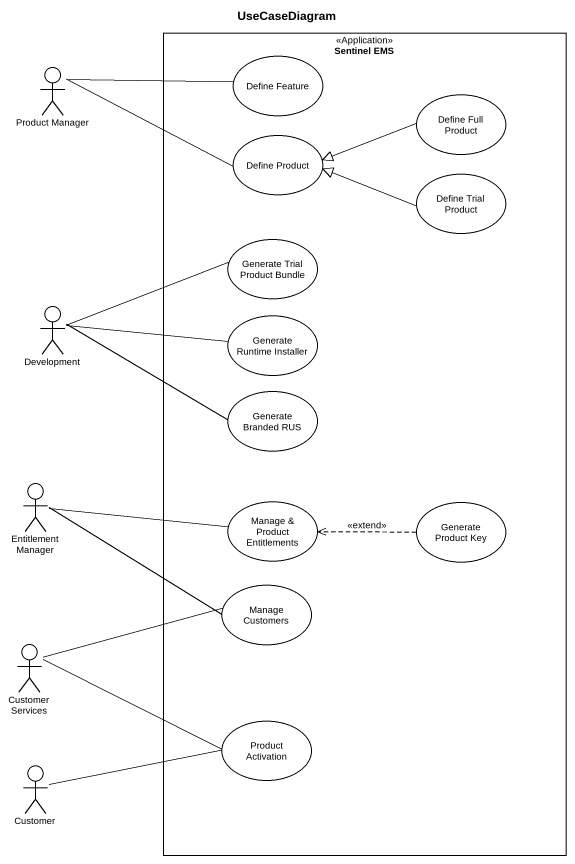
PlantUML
@startuml
title UseCaseDiagram
rectangle "Sentinel EMS" as Sentinel_EMS <<Application>> {
  usecase "Define Feature" as Define_Feature
  usecase "Define Full Product" as Define_Full_Product
  usecase "Define Product" as Define_Product
  usecase "Define Trial Product" as Define_Trial_Product
  usecase "Generate Trial Product Bundle" as Generate_Trial_Product
  usecase "Generate Runtime Installer" as Generate_Runtime_Installer
  usecase "Generate Branded RUS" as Generate_Branded_RUS
  usecase "Manage & Product Entitlements" as Manage_Product_Entitlements
  usecase "Generate Product Key" as Generate_Product_Key
  usecase "Manage Customers" as Manage_Customers
  usecase "Product Activation" as Product_Activation
}
actor "Product Manager" as Product_Manager
actor Development
actor "Entitlement Manager" as Entitlement_Manager
actor "Customer Services" as Customer_Services
actor Customer
Product_Manager -right- Define_Feature
Product_Manager -right- Define_Product
Define_Full_Product -left-|> Define_Product
Define_Trial_Product -left-|> Define_Product
Development -right- Generate_Trial_Product
Development -right- Generate_Runtime_Installer
Development -right- Generate_Branded_RUS
Entitlement_Manager -right- Manage_Product_Entitlements
Entitlement_Manager -right- Manage_Customers
Generate_Product_Key .left.> Manage_Product_Entitlements : <<extend>>
Customer_Services -right- Manage_Customers
Customer_Services -right- Product_Activation
Customer -right- Product_Activation
@enduml
